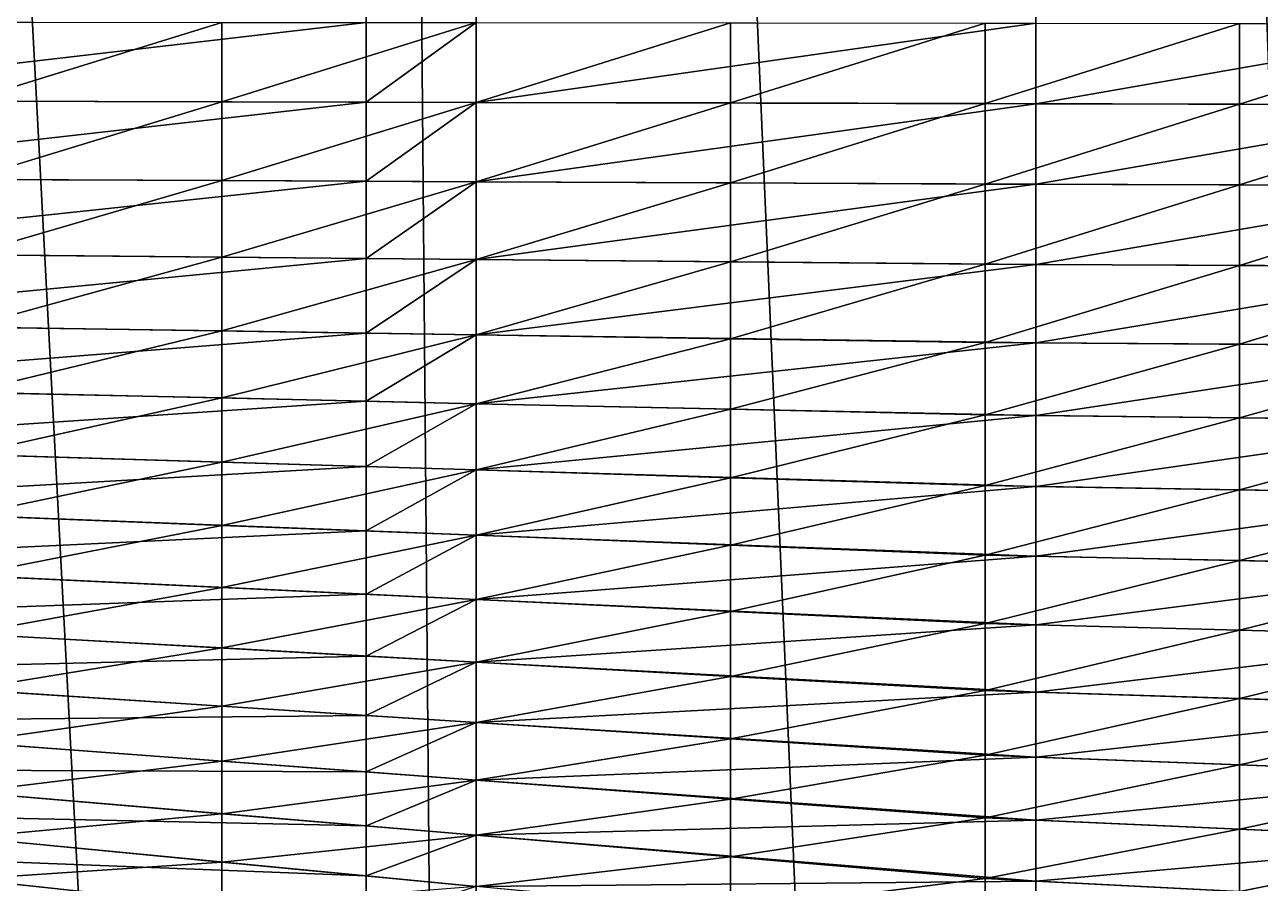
# Model space of a CAD drawing. Header units: metres. Extents: x -3 to 177, y -14 to 14.
# Drawn here: x 15.171 to 17.781, y -1.987 to -0.173 of the extents above; entities that cross this region are included whole.
import ezdxf

# ---------------------------------------------------------------- set-up
doc = ezdxf.new("R2010")
doc.units = ezdxf.units.M
doc.layers.add('ENGINE_ROOM', color=7, linetype='Continuous', true_color=0xa1acbe)
doc.layers.add('HULL', color=7, linetype='Continuous', true_color=0x528ba5)

msp = doc.modelspace()

# ---------------------------------------------------------------- linework, layer by layer
at = {"layer": 'ENGINE_ROOM'}
for points in [[(17.3074, 13.7596, 14.6246), (18.275, -13.855, 14.621), (18.275, 13.855, 14.621)], [(16.125, 13.5602, 14.6325), (17.3074, -13.7596, 14.6246), (17.3074, 13.7596, 14.6246)], [(17.3074, 13.7596, 14.6246), (17.3074, -13.7596, 14.6246), (18.275, -13.855, 14.621)], [(15.8926, 13.5194, 14.6341), (16.125, -13.5602, 14.6325), (16.125, 13.5602, 14.6325)], [(16.125, 13.5602, 14.6325), (16.125, -13.5602, 14.6325), (17.3074, -13.7596, 14.6246)], [(14.4778, 13.271, 14.644), (15.8926, -13.5194, 14.6341), (15.8926, 13.5194, 14.6341)], [(15.8926, 13.5194, 14.6341), (15.8926, -13.5194, 14.6341), (16.125, -13.5602, 14.6325)], [(14.4778, 13.271, 14.644), (14.4778, -13.271, 14.644), (15.8926, -13.5194, 14.6341)], [(14.4778, -0.3334, 0.0229), (14.4778, -0.1672, 0.0081), (15.8926, -0.1686, 0.0039)], [(14.4778, -0.3334, 0.0229), (15.8926, -0.1686, 0.0039), (15.8926, -0.3368, 0.011)], [(15.8926, -0.3368, 0.011), (15.8926, -0.1686, 0.0039), (16.125, -0.1688, 0.0032)], [(15.8926, -0.3368, 0.011), (16.125, -0.1688, 0.0032), (16.125, -0.3373, 0.009)], [(16.125, -0.3373, 0.009), (16.125, -0.1688, 0.0032), (17.3074, -0.1701)], [(16.125, -0.3373, 0.009), (17.3074, -0.1701), (17.3074, -0.3401)], [(17.3074, -0.3401), (17.3074, -0.1701), (18.275, -0.1712)], [(17.3074, -0.3401), (18.275, -0.1712), (18.275, -0.3423)], [(14.4778, -0.4973, 0.0496), (14.4778, -0.3334, 0.0229), (15.8926, -0.3368, 0.011)], [(14.4778, -0.4973, 0.0496), (15.8926, -0.3368, 0.011), (15.8926, -0.5038, 0.0238)], [(15.8926, -0.5038, 0.0238), (15.8926, -0.3368, 0.011), (16.125, -0.3373, 0.009)], [(15.8926, -0.5038, 0.0238), (16.125, -0.3373, 0.009), (16.125, -0.5049, 0.0196)], [(16.125, -0.5049, 0.0196), (16.125, -0.3373, 0.009), (17.3074, -0.3401)], [(16.125, -0.5049, 0.0196), (17.3074, -0.3401), (17.3074, -0.5102)], [(17.3074, -0.5102), (17.3074, -0.3401), (18.275, -0.3423)], [(17.3074, -0.5102), (18.275, -0.3423), (18.275, -0.5135)], [(14.4778, -0.6541, 0.0976), (14.4778, -0.4973, 0.0496), (15.8926, -0.5038, 0.0238)], [(14.4778, -0.6541, 0.0976), (15.8926, -0.5038, 0.0238), (15.8926, -0.667, 0.0514)], [(15.8926, -0.667, 0.0514), (15.8926, -0.5038, 0.0238), (16.125, -0.5049, 0.0196)], [(15.8926, -0.667, 0.0514), (16.125, -0.5049, 0.0196), (16.125, -0.6692, 0.0439)], [(16.125, -0.6692, 0.0439), (16.125, -0.5049, 0.0196), (17.3074, -0.5102)], [(16.125, -0.6692, 0.0439), (17.3074, -0.5102), (17.3074, -0.6795, 0.0086)], [(17.3074, -0.6795, 0.0086), (17.3074, -0.5102), (18.275, -0.5135)], [(17.3074, -0.6795, 0.0086), (18.275, -0.5135), (18.275, -0.6841, 0.0066)], [(14.4778, -0.8033, 0.1665), (14.4778, -0.6541, 0.0976), (15.8926, -0.667, 0.0514)], [(14.4778, -0.8033, 0.1665), (15.8926, -0.667, 0.0514), (15.8926, -0.8249, 0.1026)], [(15.8926, -0.8249, 0.1026), (15.8926, -0.667, 0.0514), (16.125, -0.6692, 0.0439)], [(15.8926, -0.8249, 0.1026), (16.125, -0.6692, 0.0439), (16.125, -0.8284, 0.0921)], [(16.125, -0.8284, 0.0921), (16.125, -0.6692, 0.0439), (17.3074, -0.6795, 0.0086)], [(16.125, -0.8284, 0.0921), (17.3074, -0.6795, 0.0086), (17.3074, -0.8456, 0.0424)], [(17.3074, -0.8456, 0.0424), (17.3074, -0.6795, 0.0086), (18.275, -0.6841, 0.0066)], [(17.3074, -0.8456, 0.0424), (18.275, -0.6841, 0.0066), (18.275, -0.8522, 0.0326)], [(14.4778, -0.9372, 0.264), (14.4778, -0.8033, 0.1665), (15.8926, -0.8249, 0.1026)], [(14.4778, -0.9372, 0.264), (15.8926, -0.8249, 0.1026), (15.8926, -0.9687, 0.1877)], [(15.8926, -0.9687, 0.1877), (15.8926, -0.8249, 0.1026), (16.125, -0.8284, 0.0921)], [(15.8926, -0.9687, 0.1877), (16.125, -0.8284, 0.0921), (16.125, -0.9739, 0.1752)], [(16.125, -0.9739, 0.1752), (16.125, -0.8284, 0.0921), (17.3074, -0.8456, 0.0424)], [(16.125, -0.9739, 0.1752), (17.3074, -0.8456, 0.0424), (17.3074, -0.9991, 0.1148)], [(17.3074, -0.9991, 0.1148), (17.3074, -0.8456, 0.0424), (18.275, -0.8522, 0.0326)], [(17.3074, -0.9991, 0.1148), (18.275, -0.8522, 0.0326), (18.275, -1.0104, 0.0924)], [(14.4778, -1.0636, 0.3707), (14.4778, -0.9372, 0.264), (15.8926, -0.9687, 0.1877)], [(14.4778, -1.0636, 0.3707), (15.8926, -0.9687, 0.1877), (15.8926, -1.1069, 0.2814)], [(15.8926, -1.1069, 0.2814), (15.8926, -0.9687, 0.1877), (16.125, -0.9739, 0.1752)], [(15.8926, -1.1069, 0.2814), (16.125, -0.9739, 0.1752), (16.125, -1.114, 0.2667)], [(16.125, -1.114, 0.2667), (16.125, -0.9739, 0.1752), (17.3074, -0.9991, 0.1148)], [(16.125, -1.114, 0.2667), (17.3074, -0.9991, 0.1148), (17.3074, -1.1487, 0.1952)], [(17.3074, -1.1487, 0.1952), (17.3074, -0.9991, 0.1148), (18.275, -1.0104, 0.0924)], [(17.3074, -1.1487, 0.1952), (18.275, -1.0104, 0.0924), (18.275, -1.1649, 0.1629)], [(14.4778, -1.1877, 0.4801), (14.4778, -1.0636, 0.3707), (15.8926, -1.1069, 0.2814)], [(14.4778, -1.1877, 0.4801), (15.8926, -1.1069, 0.2814), (15.8926, -1.2429, 0.3782)], [(15.8926, -1.2429, 0.3782), (15.8926, -1.1069, 0.2814), (16.125, -1.114, 0.2667)], [(15.8926, -1.2429, 0.3782), (16.125, -1.114, 0.2667), (16.125, -1.2519, 0.3615)], [(16.125, -1.2519, 0.3615), (16.125, -1.114, 0.2667), (17.3074, -1.1487, 0.1952)], [(16.125, -1.2519, 0.3615), (17.3074, -1.1487, 0.1952), (17.3074, -1.2962, 0.2796)], [(17.3074, -1.2962, 0.2796), (17.3074, -1.1487, 0.1952), (18.275, -1.1649, 0.1629)], [(17.3074, -1.2962, 0.2796), (18.275, -1.1649, 0.1629), (18.275, -1.3171, 0.239)], [(14.4778, -1.3096, 0.5922), (14.4778, -1.1877, 0.4801), (15.8926, -1.2429, 0.3782)], [(14.4778, -1.3096, 0.5922), (15.8926, -1.2429, 0.3782), (15.8926, -1.3765, 0.4786)], [(15.8926, -1.3765, 0.4786), (15.8926, -1.2429, 0.3782), (16.125, -1.2519, 0.3615)], [(15.8926, -1.3765, 0.4786), (16.125, -1.2519, 0.3615), (16.125, -1.3875, 0.4599)], [(16.125, -1.3875, 0.4599), (16.125, -1.2519, 0.3615), (17.3074, -1.2962, 0.2796)], [(16.125, -1.3875, 0.4599), (17.3074, -1.2962, 0.2796), (17.3074, -1.4411, 0.3683)], [(17.3074, -1.4411, 0.3683), (17.3074, -1.2962, 0.2796), (18.275, -1.3171, 0.239)], [(14.4778, -1.4281, 0.7078), (14.4778, -1.3096, 0.5922), (15.8926, -1.3765, 0.4786)], [(17.3074, -1.4411, 0.3683), (18.275, -1.3171, 0.239), (18.275, -1.4668, 0.3202)], [(14.4778, -1.4281, 0.7078), (15.8926, -1.3765, 0.4786), (15.8926, -1.5071, 0.5829)], [(15.8926, -1.5071, 0.5829), (15.8926, -1.3765, 0.4786), (16.125, -1.3875, 0.4599)], [(15.8926, -1.5071, 0.5829), (16.125, -1.3875, 0.4599), (16.125, -1.52, 0.5623)], [(16.125, -1.52, 0.5623), (16.125, -1.3875, 0.4599), (17.3074, -1.4411, 0.3683)], [(14.4778, -1.541, 0.829), (14.4778, -1.4281, 0.7078), (15.8926, -1.5071, 0.5829)], [(16.125, -1.52, 0.5623), (17.3074, -1.4411, 0.3683), (17.3074, -1.5834, 0.4612)], [(17.3074, -1.5834, 0.4612), (17.3074, -1.4411, 0.3683), (18.275, -1.4668, 0.3202)], [(17.3074, -1.5834, 0.4612), (18.275, -1.4668, 0.3202), (18.275, -1.6141, 0.4056)], [(14.4778, -1.541, 0.829), (15.8926, -1.5071, 0.5829), (15.8926, -1.6324, 0.6934)], [(15.8926, -1.6324, 0.6934), (15.8926, -1.5071, 0.5829), (16.125, -1.52, 0.5623)], [(15.8926, -1.6324, 0.6934), (16.125, -1.52, 0.5623), (16.125, -1.6474, 0.6712)], [(16.125, -1.6474, 0.6712), (16.125, -1.52, 0.5623), (17.3074, -1.5834, 0.4612)], [(14.4778, -1.6466, 0.9561), (14.4778, -1.541, 0.829), (15.8926, -1.6324, 0.6934)], [(16.125, -1.6474, 0.6712), (17.3074, -1.5834, 0.4612), (17.3074, -1.7209, 0.5611)], [(17.3074, -1.7209, 0.5611), (17.3074, -1.5834, 0.4612), (18.275, -1.6141, 0.4056)], [(17.3074, -1.7209, 0.5611), (18.275, -1.6141, 0.4056), (18.275, -1.7573, 0.4974)], [(14.4778, -1.6466, 0.9561), (15.8926, -1.6324, 0.6934), (15.8926, -1.752, 0.8097)], [(15.8926, -1.752, 0.8097), (15.8926, -1.6324, 0.6934), (16.125, -1.6474, 0.6712)], [(14.4778, -1.746, 1.0881), (14.4778, -1.6466, 0.9561), (15.8926, -1.752, 0.8097)], [(15.8926, -1.752, 0.8097), (16.125, -1.6474, 0.6712), (16.125, -1.7693, 0.7857)], [(16.125, -1.7693, 0.7857), (16.125, -1.6474, 0.6712), (17.3074, -1.7209, 0.5611)], [(16.125, -1.7693, 0.7857), (17.3074, -1.7209, 0.5611), (17.3074, -1.854, 0.6665)], [(17.3074, -1.854, 0.6665), (17.3074, -1.7209, 0.5611), (18.275, -1.7573, 0.4974)], [(14.4778, -1.8355, 1.2268), (14.4778, -1.746, 1.0881), (15.8926, -1.8661, 0.9313)], [(14.4778, -1.746, 1.0881), (15.8926, -1.752, 0.8097), (15.8926, -1.8661, 0.9313)], [(15.8926, -1.8661, 0.9313), (15.8926, -1.752, 0.8097), (16.125, -1.7693, 0.7857)], [(15.8926, -1.8661, 0.9313), (16.125, -1.7693, 0.7857), (16.125, -1.8858, 0.9056)], [(16.125, -1.8858, 0.9056), (16.125, -1.7693, 0.7857), (17.3074, -1.854, 0.6665)], [(17.3074, -1.854, 0.6665), (18.275, -1.7573, 0.4974), (18.275, -1.8967, 0.5947)], [(14.4778, -1.9165, 1.3706), (14.4778, -1.8355, 1.2268), (15.8926, -1.9716, 1.0603)], [(14.4778, -1.8355, 1.2268), (15.8926, -1.8661, 0.9313), (15.8926, -1.9716, 1.0603)], [(15.8926, -1.9716, 1.0603), (15.8926, -1.8661, 0.9313), (16.125, -1.8858, 0.9056)], [(16.125, -1.8858, 0.9056), (17.3074, -1.854, 0.6665), (17.3074, -1.9826, 0.7775)], [(17.3074, -1.9826, 0.7775), (17.3074, -1.854, 0.6665), (18.275, -1.8967, 0.5947)], [(15.8926, -1.9716, 1.0603), (16.125, -1.8858, 0.9056), (16.125, -1.994, 1.0329)], [(16.125, -1.994, 1.0329), (16.125, -1.8858, 0.9056), (17.3074, -1.9826, 0.7775)], [(17.3074, -1.9826, 0.7775), (18.275, -1.8967, 0.5947), (18.275, -2.0321, 0.6974)], [(14.4778, -1.9919, 1.5177), (14.4778, -1.9165, 1.3706), (15.8926, -2.0692, 1.1954)], [(14.4778, -1.9165, 1.3706), (15.8926, -1.9716, 1.0603), (15.8926, -2.0692, 1.1954)], [(15.8926, -2.0692, 1.1954), (15.8926, -1.9716, 1.0603), (16.125, -1.994, 1.0329)], [(16.125, -1.994, 1.0329), (17.3074, -1.9826, 0.7775), (17.3074, -2.1038, 0.8966)], [(17.3074, -2.1038, 0.8966), (17.3074, -1.9826, 0.7775), (18.275, -2.0321, 0.6974)]]:
    msp.add_3dface(points, dxfattribs=at)
at = {"layer": 'HULL'}
for points in [[(15.05, -0.3348, 0.018), (15.05, -0.1678, 0.0064), (15.5875, -0.1683, 0.0048)], [(15.05, -0.3348, 0.018), (15.5875, -0.1683, 0.0048), (15.5875, -0.3361, 0.0135)], [(15.5875, -0.3361, 0.0135), (15.5875, -0.1683, 0.0048), (16.125, -0.1688, 0.0032)], [(15.5875, -0.3361, 0.0135), (16.125, -0.1688, 0.0032), (16.125, -0.3373, 0.009)], [(16.125, -0.3373, 0.009), (16.125, -0.1688, 0.0032), (16.6625, -0.1694, 0.0016)], [(16.125, -0.3373, 0.009), (16.6625, -0.1694, 0.0016), (16.6625, -0.3386, 0.0045)], [(16.6625, -0.3386, 0.0045), (16.6625, -0.1694, 0.0016), (17.2, -0.1699)], [(16.6625, -0.3386, 0.0045), (17.2, -0.1699), (17.2, -0.3399)], [(17.2, -0.3399), (17.2, -0.1699), (17.7375, -0.1706)], [(17.2, -0.3399), (17.7375, -0.1706), (17.7375, -0.3411)], [(17.7375, -0.3411), (17.7375, -0.1706), (18.275, -0.1712)], [(17.7375, -0.3411), (18.275, -0.1712), (18.275, -0.3423)], [(15.05, -0.4999, 0.0392), (15.05, -0.3348, 0.018), (15.5875, -0.3361, 0.0135)], [(15.05, -0.4999, 0.0392), (15.5875, -0.3361, 0.0135), (15.5875, -0.5024, 0.0294)], [(15.5875, -0.5024, 0.0294), (15.5875, -0.3361, 0.0135), (16.125, -0.3373, 0.009)], [(15.5875, -0.5024, 0.0294), (16.125, -0.3373, 0.009), (16.125, -0.5049, 0.0196)], [(16.125, -0.5049, 0.0196), (16.125, -0.3373, 0.009), (16.6625, -0.3386, 0.0045)], [(16.125, -0.5049, 0.0196), (16.6625, -0.3386, 0.0045), (16.6625, -0.5073, 0.0098)], [(16.6625, -0.5073, 0.0098), (16.6625, -0.3386, 0.0045), (17.2, -0.3399)], [(16.6625, -0.5073, 0.0098), (17.2, -0.3399), (17.2, -0.5098)], [(17.2, -0.5098), (17.2, -0.3399), (17.7375, -0.3411)], [(17.2, -0.5098), (17.7375, -0.3411), (17.7375, -0.5117)], [(17.7375, -0.5117), (17.7375, -0.3411), (18.275, -0.3423)], [(17.7375, -0.5117), (18.275, -0.3423), (18.275, -0.5135)], [(15.05, -0.6593, 0.0789), (15.05, -0.4999, 0.0392), (15.5875, -0.5024, 0.0294)], [(15.05, -0.6593, 0.0789), (15.5875, -0.5024, 0.0294), (15.5875, -0.6642, 0.0614)], [(15.5875, -0.6642, 0.0614), (15.5875, -0.5024, 0.0294), (16.125, -0.5049, 0.0196)], [(15.5875, -0.6642, 0.0614), (16.125, -0.5049, 0.0196), (16.125, -0.6692, 0.0439)], [(16.125, -0.6692, 0.0439), (16.125, -0.5049, 0.0196), (16.6625, -0.5073, 0.0098)], [(16.125, -0.6692, 0.0439), (16.6625, -0.5073, 0.0098), (16.6625, -0.6741, 0.0263)], [(16.6625, -0.6741, 0.0263), (16.6625, -0.5073, 0.0098), (17.2, -0.5098)], [(16.6625, -0.6741, 0.0263), (17.2, -0.5098), (17.2, -0.679, 0.0088)], [(17.2, -0.679, 0.0088), (17.2, -0.5098), (17.7375, -0.5117)], [(17.2, -0.679, 0.0088), (17.7375, -0.5117), (17.7375, -0.6816, 0.0077)], [(17.7375, -0.6816, 0.0077), (17.7375, -0.5117), (18.275, -0.5135)], [(17.7375, -0.6816, 0.0077), (18.275, -0.5135), (18.275, -0.6841, 0.0066)], [(15.05, -0.812, 0.1406), (15.05, -0.6593, 0.0789), (15.5875, -0.6642, 0.0614)], [(15.05, -0.812, 0.1406), (15.5875, -0.6642, 0.0614), (15.5875, -0.8202, 0.1164)], [(15.5875, -0.8202, 0.1164), (15.5875, -0.6642, 0.0614), (16.125, -0.6692, 0.0439)], [(15.5875, -0.8202, 0.1164), (16.125, -0.6692, 0.0439), (16.125, -0.8284, 0.0921)], [(16.125, -0.8284, 0.0921), (16.125, -0.6692, 0.0439), (16.6625, -0.6741, 0.0263)], [(16.125, -0.8284, 0.0921), (16.6625, -0.6741, 0.0263), (16.6625, -0.8366, 0.0678)], [(16.6625, -0.8366, 0.0678), (16.6625, -0.6741, 0.0263), (17.2, -0.679, 0.0088)], [(16.6625, -0.8366, 0.0678), (17.2, -0.679, 0.0088), (17.2, -0.8449, 0.0435)], [(17.2, -0.8449, 0.0435), (17.2, -0.679, 0.0088), (17.7375, -0.6816, 0.0077)], [(17.2, -0.8449, 0.0435), (17.7375, -0.6816, 0.0077), (17.7375, -0.8485, 0.038)], [(17.7375, -0.8485, 0.038), (17.7375, -0.6816, 0.0077), (18.275, -0.6841, 0.0066)], [(17.7375, -0.8485, 0.038), (18.275, -0.6841, 0.0066), (18.275, -0.8522, 0.0326)], [(15.05, -0.95, 0.2331), (15.05, -0.812, 0.1406), (15.5875, -0.8202, 0.1164)], [(15.05, -0.95, 0.2331), (15.5875, -0.8202, 0.1164), (15.5875, -0.9619, 0.2042)], [(15.5875, -0.9619, 0.2042), (15.5875, -0.8202, 0.1164), (16.125, -0.8284, 0.0921)], [(15.5875, -0.9619, 0.2042), (16.125, -0.8284, 0.0921), (16.125, -0.9739, 0.1752)], [(16.125, -0.9739, 0.1752), (16.125, -0.8284, 0.0921), (16.6625, -0.8366, 0.0678)], [(16.125, -0.9739, 0.1752), (16.6625, -0.8366, 0.0678), (16.6625, -0.9858, 0.1463)], [(16.6625, -0.9858, 0.1463), (16.6625, -0.8366, 0.0678), (17.2, -0.8449, 0.0435)], [(16.6625, -0.9858, 0.1463), (17.2, -0.8449, 0.0435), (17.2, -0.9978, 0.1173)], [(17.2, -0.9978, 0.1173), (17.2, -0.8449, 0.0435), (17.7375, -0.8485, 0.038)], [(17.2, -0.9978, 0.1173), (17.7375, -0.8485, 0.038), (17.7375, -1.0041, 0.1049)], [(17.7375, -1.0041, 0.1049), (17.7375, -0.8485, 0.038), (18.275, -0.8522, 0.0326)], [(17.7375, -1.0041, 0.1049), (18.275, -0.8522, 0.0326), (18.275, -1.0104, 0.0924)], [(15.05, -1.0811, 0.3345), (15.05, -0.95, 0.2331), (15.5875, -0.9619, 0.2042)], [(15.05, -1.0811, 0.3345), (15.5875, -0.9619, 0.2042), (15.5875, -1.0976, 0.3006)], [(15.5875, -1.0976, 0.3006), (15.5875, -0.9619, 0.2042), (16.125, -0.9739, 0.1752)], [(15.5875, -1.0976, 0.3006), (16.125, -0.9739, 0.1752), (16.125, -1.114, 0.2667)], [(16.125, -1.114, 0.2667), (16.125, -0.9739, 0.1752), (16.6625, -0.9858, 0.1463)], [(16.125, -1.114, 0.2667), (16.6625, -0.9858, 0.1463), (16.6625, -1.1305, 0.2328)], [(16.6625, -1.1305, 0.2328), (16.6625, -0.9858, 0.1463), (17.2, -0.9978, 0.1173)], [(16.6625, -1.1305, 0.2328), (17.2, -0.9978, 0.1173), (17.2, -1.1469, 0.1988)], [(17.2, -1.1469, 0.1988), (17.2, -0.9978, 0.1173), (17.7375, -1.0041, 0.1049)], [(17.2, -1.1469, 0.1988), (17.7375, -1.0041, 0.1049), (17.7375, -1.1559, 0.1808)], [(17.7375, -1.1559, 0.1808), (17.7375, -1.0041, 0.1049), (18.275, -1.0104, 0.0924)], [(17.7375, -1.1559, 0.1808), (18.275, -1.0104, 0.0924), (18.275, -1.1649, 0.1629)], [(15.05, -1.21, 0.4389), (15.05, -1.0811, 0.3345), (15.5875, -1.0976, 0.3006)], [(15.05, -1.21, 0.4389), (15.5875, -1.0976, 0.3006), (15.5875, -1.231, 0.4002)], [(15.5875, -1.231, 0.4002), (15.5875, -1.0976, 0.3006), (16.125, -1.114, 0.2667)], [(15.5875, -1.231, 0.4002), (16.125, -1.114, 0.2667), (16.125, -1.2519, 0.3615)], [(16.125, -1.2519, 0.3615), (16.125, -1.114, 0.2667), (16.6625, -1.1305, 0.2328)], [(16.125, -1.2519, 0.3615), (16.6625, -1.1305, 0.2328), (16.6625, -1.2729, 0.3228)], [(16.6625, -1.2729, 0.3228), (16.6625, -1.1305, 0.2328), (17.2, -1.1469, 0.1988)], [(16.6625, -1.2729, 0.3228), (17.2, -1.1469, 0.1988), (17.2, -1.2939, 0.2841)], [(17.2, -1.2939, 0.2841), (17.2, -1.1469, 0.1988), (17.7375, -1.1559, 0.1808)], [(17.2, -1.2939, 0.2841), (17.7375, -1.1559, 0.1808), (17.7375, -1.3055, 0.2616)], [(17.7375, -1.3055, 0.2616), (17.7375, -1.1559, 0.1808), (18.275, -1.1649, 0.1629)], [(17.7375, -1.3055, 0.2616), (18.275, -1.1649, 0.1629), (18.275, -1.3171, 0.239)], [(15.05, -1.3366, 0.5462), (15.05, -1.21, 0.4389), (15.5875, -1.231, 0.4002)], [(15.05, -1.3366, 0.5462), (15.5875, -1.231, 0.4002), (15.5875, -1.3621, 0.5031)], [(15.5875, -1.3621, 0.5031), (15.5875, -1.231, 0.4002), (16.125, -1.2519, 0.3615)], [(15.5875, -1.3621, 0.5031), (16.125, -1.2519, 0.3615), (16.125, -1.3875, 0.4599)], [(16.125, -1.3875, 0.4599), (16.125, -1.2519, 0.3615), (16.6625, -1.2729, 0.3228)], [(16.125, -1.3875, 0.4599), (16.6625, -1.2729, 0.3228), (16.6625, -1.4129, 0.4168)], [(16.6625, -1.4129, 0.4168), (16.6625, -1.2729, 0.3228), (17.2, -1.2939, 0.2841)], [(16.6625, -1.4129, 0.4168), (17.2, -1.2939, 0.2841), (17.2, -1.4383, 0.3736)], [(17.2, -1.4383, 0.3736), (17.2, -1.2939, 0.2841), (17.7375, -1.3055, 0.2616)], [(17.2, -1.4383, 0.3736), (17.7375, -1.3055, 0.2616), (17.7375, -1.4526, 0.3469)], [(17.7375, -1.4526, 0.3469), (17.7375, -1.3055, 0.2616), (18.275, -1.3171, 0.239)], [(17.7375, -1.4526, 0.3469), (18.275, -1.3171, 0.239), (18.275, -1.4668, 0.3202)], [(15.05, -1.46, 0.6573), (15.05, -1.3366, 0.5462), (15.5875, -1.3621, 0.5031)], [(15.05, -1.46, 0.6573), (15.5875, -1.3621, 0.5031), (15.5875, -1.49, 0.6098)], [(15.5875, -1.49, 0.6098), (15.5875, -1.3621, 0.5031), (16.125, -1.3875, 0.4599)], [(15.5875, -1.49, 0.6098), (16.125, -1.3875, 0.4599), (16.125, -1.52, 0.5623)], [(16.125, -1.52, 0.5623), (16.125, -1.3875, 0.4599), (16.6625, -1.4129, 0.4168)], [(16.125, -1.52, 0.5623), (16.6625, -1.4129, 0.4168), (16.6625, -1.55, 0.5149)], [(16.6625, -1.55, 0.5149), (16.6625, -1.4129, 0.4168), (17.2, -1.4383, 0.3736)], [(15.05, -1.578, 0.7742), (15.05, -1.46, 0.6573), (15.5875, -1.49, 0.6098)], [(16.6625, -1.55, 0.5149), (17.2, -1.4383, 0.3736), (17.2, -1.58, 0.4674)], [(17.2, -1.58, 0.4674), (17.2, -1.4383, 0.3736), (17.7375, -1.4526, 0.3469)], [(17.2, -1.58, 0.4674), (17.7375, -1.4526, 0.3469), (17.7375, -1.5971, 0.4365)], [(17.7375, -1.5971, 0.4365), (17.7375, -1.4526, 0.3469), (18.275, -1.4668, 0.3202)], [(17.7375, -1.5971, 0.4365), (18.275, -1.4668, 0.3202), (18.275, -1.6141, 0.4056)], [(15.05, -1.578, 0.7742), (15.5875, -1.49, 0.6098), (15.5875, -1.6127, 0.7227)], [(15.5875, -1.6127, 0.7227), (15.5875, -1.49, 0.6098), (16.125, -1.52, 0.5623)], [(15.5875, -1.6127, 0.7227), (16.125, -1.52, 0.5623), (16.125, -1.6474, 0.6712)], [(16.125, -1.6474, 0.6712), (16.125, -1.52, 0.5623), (16.6625, -1.55, 0.5149)], [(16.125, -1.6474, 0.6712), (16.6625, -1.55, 0.5149), (16.6625, -1.6821, 0.6197)], [(16.6625, -1.6821, 0.6197), (16.6625, -1.55, 0.5149), (17.2, -1.58, 0.4674)], [(15.05, -1.6892, 0.8969), (15.05, -1.578, 0.7742), (15.5875, -1.6127, 0.7227)], [(16.6625, -1.6821, 0.6197), (17.2, -1.58, 0.4674), (17.2, -1.7168, 0.5682)], [(17.2, -1.7168, 0.5682), (17.2, -1.58, 0.4674), (17.7375, -1.5971, 0.4365)], [(15.05, -1.6892, 0.8969), (15.5875, -1.6127, 0.7227), (15.5875, -1.7292, 0.8413)], [(15.5875, -1.7292, 0.8413), (15.5875, -1.6127, 0.7227), (16.125, -1.6474, 0.6712)], [(17.2, -1.7168, 0.5682), (17.7375, -1.5971, 0.4365), (17.7375, -1.7371, 0.5328)], [(17.7375, -1.7371, 0.5328), (17.7375, -1.5971, 0.4365), (18.275, -1.6141, 0.4056)], [(17.7375, -1.7371, 0.5328), (18.275, -1.6141, 0.4056), (18.275, -1.7573, 0.4974)], [(15.5875, -1.7292, 0.8413), (16.125, -1.6474, 0.6712), (16.125, -1.7693, 0.7857)], [(16.125, -1.7693, 0.7857), (16.125, -1.6474, 0.6712), (16.6625, -1.6821, 0.6197)], [(15.05, -1.7946, 1.0247), (15.05, -1.6892, 0.8969), (15.5875, -1.7292, 0.8413)], [(16.125, -1.7693, 0.7857), (16.6625, -1.6821, 0.6197), (16.6625, -1.8093, 0.7301)], [(16.6625, -1.8093, 0.7301), (16.6625, -1.6821, 0.6197), (17.2, -1.7168, 0.5682)], [(16.6625, -1.8093, 0.7301), (17.2, -1.7168, 0.5682), (17.2, -1.8493, 0.6745)], [(17.2, -1.8493, 0.6745), (17.2, -1.7168, 0.5682), (17.7375, -1.7371, 0.5328)], [(15.05, -1.7946, 1.0247), (15.5875, -1.7292, 0.8413), (15.5875, -1.8402, 0.9651)], [(15.5875, -1.8402, 0.9651), (15.5875, -1.7292, 0.8413), (16.125, -1.7693, 0.7857)], [(17.2, -1.8493, 0.6745), (17.7375, -1.7371, 0.5328), (17.7375, -1.873, 0.6346)], [(17.7375, -1.873, 0.6346), (17.7375, -1.7371, 0.5328), (18.275, -1.7573, 0.4974)], [(15.5875, -1.8402, 0.9651), (16.125, -1.7693, 0.7857), (16.125, -1.8858, 0.9056)], [(16.125, -1.8858, 0.9056), (16.125, -1.7693, 0.7857), (16.6625, -1.8093, 0.7301)], [(17.7375, -1.873, 0.6346), (18.275, -1.7573, 0.4974), (18.275, -1.8967, 0.5947)], [(15.05, -1.8906, 1.1595), (15.05, -1.7946, 1.0247), (15.5875, -1.8402, 0.9651)], [(16.125, -1.8858, 0.9056), (16.6625, -1.8093, 0.7301), (16.6625, -1.9315, 0.846)], [(16.6625, -1.9315, 0.846), (16.6625, -1.8093, 0.7301), (17.2, -1.8493, 0.6745)], [(15.05, -1.8906, 1.1595), (15.5875, -1.8402, 0.9651), (15.5875, -1.9423, 1.0962)], [(15.5875, -1.9423, 1.0962), (15.5875, -1.8402, 0.9651), (16.125, -1.8858, 0.9056)], [(16.6625, -1.9315, 0.846), (17.2, -1.8493, 0.6745), (17.2, -1.9771, 0.7864)], [(17.2, -1.9771, 0.7864), (17.2, -1.8493, 0.6745), (17.7375, -1.873, 0.6346)], [(17.2, -1.9771, 0.7864), (17.7375, -1.873, 0.6346), (17.7375, -2.0046, 0.7419)], [(17.7375, -2.0046, 0.7419), (17.7375, -1.873, 0.6346), (18.275, -1.8967, 0.5947)], [(15.05, -1.9783, 1.2997), (15.05, -1.8906, 1.1595), (15.5875, -1.9423, 1.0962)], [(15.5875, -1.9423, 1.0962), (16.125, -1.8858, 0.9056), (16.125, -1.994, 1.0329)], [(16.125, -1.994, 1.0329), (16.125, -1.8858, 0.9056), (16.6625, -1.9315, 0.846)], [(17.7375, -2.0046, 0.7419), (18.275, -1.8967, 0.5947), (18.275, -2.0321, 0.6974)], [(15.05, -1.9783, 1.2997), (15.5875, -1.9423, 1.0962), (15.5875, -2.0363, 1.2332)], [(15.5875, -2.0363, 1.2332), (15.5875, -1.9423, 1.0962), (16.125, -1.994, 1.0329)], [(16.125, -1.994, 1.0329), (16.6625, -1.9315, 0.846), (16.6625, -2.0457, 0.9697)], [(16.6625, -2.0457, 0.9697), (16.6625, -1.9315, 0.846), (17.2, -1.9771, 0.7864)], [(15.05, -2.0602, 1.4437), (15.05, -1.9783, 1.2997), (15.5875, -2.0363, 1.2332)], [(16.6625, -2.0457, 0.9697), (17.2, -1.9771, 0.7864), (17.2, -2.0974, 0.9064)], [(17.2, -2.0974, 0.9064), (17.2, -1.9771, 0.7864), (17.7375, -2.0046, 0.7419)]]:
    msp.add_3dface(points, dxfattribs=at)

doc.saveas('drawing.dxf')
